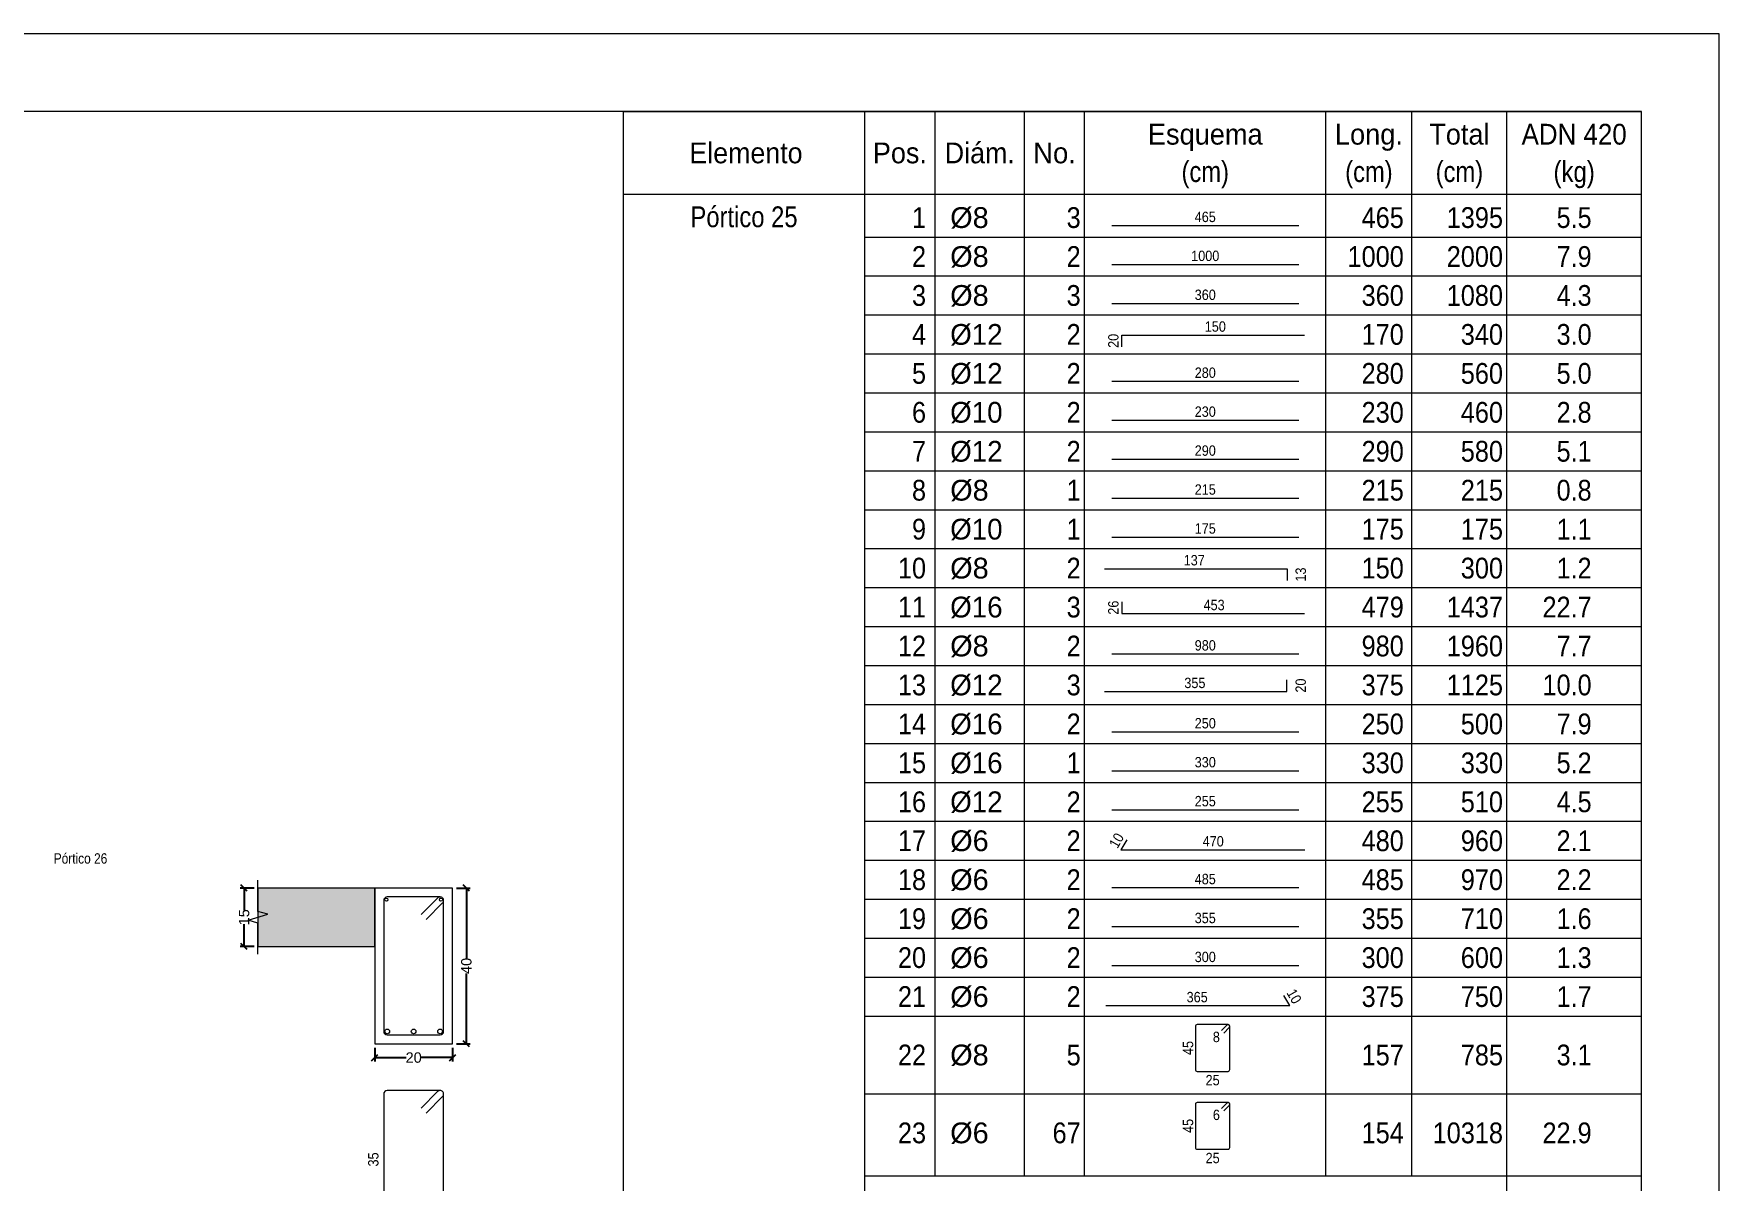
# Model space of a CAD drawing. Header units: millimetres. Extents: x 3 to 479, y -191 to 120.
# Drawn here: x 138.08 to 159.73, y -163.89 to -149.16 of the extents above; entities that cross this region are included whole.
import ezdxf
from ezdxf.enums import TextEntityAlignment as Align

# ---------------------------------------------------------------- set-up
doc = ezdxf.new("R2010")
doc.units = ezdxf.units.MM
for name, color, linetype, lineweight in [('ALZ_REF_REFERENCIA_PORTICO', 3, 'Continuous', 9), ('ARM_LONGITUDINAL_Ø12', 171, 'Continuous', 9), ('ARM_LONGITUDINAL_Ø8', 32, 'Continuous', 9), ('ARM_TRANSVERSAL_Ø6', 151, 'Continuous', 9), ('DESPIECES_TABLA', 7, 'Continuous', 9), ('RECUAD_LIMITES', 2, 'Continuous', 0), ('RECUAD_MARCO', 1, 'Continuous', 20), ('SEC_CONT_FORJADOS_SECCION', 8, 'Continuous', 9), ('SEC_CONT_VIG_HORMIGON_SECCION', 2, 'Continuous', 9), ('SEC_COTAS_SEC_DIM_VIGA', 122, 'Continuous', 0), ('SEC_COTAS_TEXTOS_DESPIECE_ESTRIBADO', 122, 'Continuous', 0), ('TABLAS', 1, 'Continuous', 9), ('TEXTO_TABLAS', 1, 'Continuous', 0), ('TEXTOS_COTAS_DESPIECES_TABLA', 1, 'Continuous', 0)]:
    doc.layers.add(name, color=color, linetype=linetype, lineweight=lineweight)
doc.styles.add('CYPETXT_0.2_romans', font='arial.ttf', dxfattribs={"height": 0.133333})
doc.styles.add('CYPETXT_romans', font='arial.ttf', dxfattribs={"height": 0.2})
doc.dimstyles.new('cype_oblique', dxfattribs={"dimtxt": 0.18, "dimasz": 0.18, "dimexe": 0.05, "dimexo": 0.05, "dimgap": 0, "dimtad": 0, "dimdec": 4, "dimzin": 0, "dimdsep": 46, "dimtxsty": 'CYPETXT_0.2_romans', "dimblk": 'OBLIQUE', "dimtsz": 0.04, "dimcen": 0.09, "dimadec": 0, "dimazin": 0, "dimtfac": 1, "dimtdec": 4, "dimtofl": 0, "dimtmove": 2, "dimatfit": 3, "dimfxl": 1, "dimtolj": 1, "dimtzin": 0, "dimarcsym": 0})

# ---------------------------------------------------------------- blocks, each defined once
blk = doc.blocks.new('*D802')
at = {"layer": 'Defpoints', "color": 0, "transparency": 16777216}
for p in [(142.462, -162.13), (143.462, -162.13), (143.462, -162.307)]:
    blk.add_point(p, dxfattribs=at)
at = {"layer": 'SEC_COTAS_SEC_DIM_VIGA', "color": 0, "lineweight": -2, "transparency": 16777216}
for p, q in [((142.422, -162.347), (142.502, -162.267)), ((142.462, -162.18), (142.462, -162.357)), ((142.462, -162.307), (142.865, -162.307)), ((143.462, -162.307), (143.058, -162.307)), ((143.422, -162.347), (143.502, -162.267)), ((143.462, -162.18), (143.462, -162.357))]:
    blk.add_line(p, q, dxfattribs=at)
at = {"layer": 'SEC_COTAS_SEC_DIM_VIGA', "color": 0, "transparency": 16777216, "insert": (142.962, -162.307), "char_height": 0.1333, "attachment_point": 5, "style": 'CYPETXT_0.2_romans'}
blk.add_mtext('\\A1;20', dxfattribs=at)
blk = doc.blocks.new('_OBLIQUE')
at = {"color": 0, "linetype": 'ByBlock', "lineweight": -2}
blk.add_line((-0.5, -0.5), (0.5, 0.5), dxfattribs=at)
blk = doc.blocks.new('*D803')
at = {"layer": 'Defpoints', "color": 0, "transparency": 16777216}
for p in [(140.784, -160.13), (140.962, -160.13), (140.962, -160.88)]:
    blk.add_point(p, dxfattribs=at)
at = {"layer": 'SEC_COTAS_SEC_DIM_VIGA', "color": 0, "lineweight": -2, "transparency": 16777216}
for p, q in [((140.912, -160.13), (140.734, -160.13)), ((140.824, -160.17), (140.744, -160.09)), ((140.784, -160.13), (140.784, -160.415)), ((140.784, -160.88), (140.784, -160.595)), ((140.824, -160.92), (140.744, -160.84)), ((140.912, -160.88), (140.734, -160.88))]:
    blk.add_line(p, q, dxfattribs=at)
at = {"layer": 'SEC_COTAS_SEC_DIM_VIGA', "color": 0, "transparency": 16777216, "insert": (140.784, -160.505), "char_height": 0.1333, "attachment_point": 5, "rotation": 90, "style": 'CYPETXT_0.2_romans'}
blk.add_mtext('\\A1;15', dxfattribs=at)
blk = doc.blocks.new('*D804')
at = {"layer": 'Defpoints', "color": 0, "transparency": 16777216}
for p in [(143.462, -160.13), (143.639, -160.13), (143.462, -162.13)]:
    blk.add_point(p, dxfattribs=at)
at = {"layer": 'SEC_COTAS_SEC_DIM_VIGA', "color": 0, "lineweight": -2, "transparency": 16777216}
for p, q in [((143.512, -160.13), (143.689, -160.13)), ((143.679, -160.17), (143.599, -160.09)), ((143.639, -160.13), (143.639, -161.032)), ((143.639, -162.13), (143.639, -161.228)), ((143.512, -162.13), (143.689, -162.13)), ((143.679, -162.17), (143.599, -162.09))]:
    blk.add_line(p, q, dxfattribs=at)
at = {"layer": 'SEC_COTAS_SEC_DIM_VIGA', "color": 0, "transparency": 16777216, "insert": (143.639, -161.13), "char_height": 0.1333, "attachment_point": 5, "rotation": 90, "style": 'CYPETXT_0.2_romans'}
blk.add_mtext('\\A1;40', dxfattribs=at)

msp = doc.modelspace()

# ---------------------------------------------------------------- hatches: boundary and pattern name
at = {"layer": 'SEC_CONT_FORJADOS_SECCION', "true_color": 0xdad7d3}
msp.add_hatch(color=254, dxfattribs=at).paths.add_polyline_path([(140.96183, -160.88012), (142.46183, -160.88012), (142.46183, -160.13012), (140.96183, -160.13012)])

# ---------------------------------------------------------------- linework, layer by layer
at = {"layer": 'ARM_LONGITUDINAL_Ø12'}
for centre in [(142.62183, -161.97012), (142.96183, -161.97012), (143.30183, -161.97012)]:
    msp.add_circle(centre, 0.03, dxfattribs=at)
at = {"layer": 'ARM_LONGITUDINAL_Ø8'}
for centre in [(142.61183, -160.28012), (143.31183, -160.28012)]:
    msp.add_circle(centre, 0.02, dxfattribs=at)
at = {"layer": 'ARM_TRANSVERSAL_Ø6'}
for points in [[(143.12151, -160.53408), (143.33365, -160.32194), (143.33924, -160.31512), (143.3434, -160.30734), (143.34596, -160.2989), (143.34683, -160.29012), (143.34596, -160.28134), (143.3434, -160.2729), (143.33924, -160.26512), (143.33365, -160.2583), (143.32683, -160.25271), (143.31905, -160.24855), (143.31061, -160.24599), (143.30183, -160.24512), (142.62183, -160.24512), (142.60461, -160.24855), (142.59001, -160.2583), (142.58025, -160.2729), (142.57683, -160.29012), (142.57683, -161.97012), (142.58025, -161.98734), (142.59001, -162.00194), (142.60461, -162.0117), (142.62183, -162.01512), (143.30183, -162.01512), (143.31905, -162.0117), (143.33365, -162.00194), (143.3434, -161.98734), (143.34683, -161.97012), (143.34683, -160.29012), (143.34596, -160.28134), (143.3434, -160.2729), (143.33924, -160.26512), (143.33365, -160.2583), (143.32683, -160.25271), (143.31905, -160.24855), (143.31061, -160.24599), (143.30183, -160.24512), (143.29305, -160.24599), (143.28461, -160.24855), (143.27683, -160.25271), (143.27001, -160.2583), (143.05788, -160.47044)], [(143.12151, -163.01841), (143.33365, -162.80628), (143.33924, -162.79946), (143.3434, -162.79168), (143.34596, -162.78324), (143.34683, -162.77446), (143.34596, -162.76568), (143.3434, -162.75724), (143.33924, -162.74946), (143.33365, -162.74264), (143.32683, -162.73704), (143.31905, -162.73288), (143.31061, -162.73032), (143.30183, -162.72946), (142.62183, -162.72946), (142.60461, -162.73288), (142.59001, -162.74264), (142.58025, -162.75724), (142.57683, -162.77446), (142.57683, -164.45446)], [(143.34683, -164.45446), (143.34683, -162.77446), (143.34596, -162.76568), (143.3434, -162.75724), (143.33924, -162.74946), (143.33365, -162.74264), (143.32683, -162.73704), (143.31905, -162.73288), (143.31061, -162.73032), (143.30183, -162.72946), (143.29305, -162.73032), (143.28461, -162.73288), (143.27683, -162.73704), (143.27001, -162.74264), (143.05788, -162.95477)]]:
    msp.add_lwpolyline(points, dxfattribs=at)
at = {"layer": 'DESPIECES_TABLA'}
for points in [[(151.92893, -151.62516), (154.32893, -151.62516)], [(151.92893, -152.12516), (154.32893, -152.12516)], [(151.92893, -152.62516), (154.32893, -152.62516)], [(152.05701, -153.18065), (152.05701, -153.03065), (154.40282, -153.03065)], [(151.92893, -153.62516), (154.32893, -153.62516)], [(151.92893, -154.12516), (154.32893, -154.12516)], [(151.92893, -154.62516), (154.32893, -154.62516)], [(151.92893, -155.12516), (154.32893, -155.12516)], [(151.92893, -155.62516), (154.32893, -155.62516)], [(151.8366, -156.03075), (154.17906, -156.03075), (154.17906, -156.18075)], [(152.05765, -156.45593), (152.05765, -156.60593), (154.40274, -156.60593)], [(151.92893, -157.12516), (154.32893, -157.12516)], [(151.83665, -157.60591), (154.1787, -157.60591), (154.1787, -157.45591)], [(151.92893, -158.12516), (154.32893, -158.12516)], [(151.92893, -158.62516), (154.32893, -158.62516)], [(151.92893, -159.12516), (154.32893, -159.12516)], [(152.1211, -159.50974), (152.0461, -159.63965), (154.40612, -159.63965)], [(151.92893, -160.12516), (154.32893, -160.12516)], [(151.92893, -160.62516), (154.32893, -160.62516)], [(151.92893, -161.12516), (154.32893, -161.12516)], [(151.84992, -161.63965), (154.21355, -161.63965), (154.13855, -161.50975)], [(153.36699, -161.99162), (153.43752, -161.92109), (153.44025, -161.91777), (153.44227, -161.91397), (153.44352, -161.90986), (153.44394, -161.90558), (153.44352, -161.90129), (153.44227, -161.89718), (153.44025, -161.89338), (153.43752, -161.89006), (153.43419, -161.88733), (153.4304, -161.8853), (153.42628, -161.88405), (153.422, -161.88363), (153.02478, -161.88363), (153.01638, -161.8853), (153.00926, -161.89006), (153.0045, -161.89718), (153.00283, -161.90558), (153.00283, -162.46169), (153.0045, -162.47008), (153.00926, -162.4772), (153.01638, -162.48196), (153.02478, -162.48363), (153.422, -162.48363), (153.4304, -162.48196), (153.43752, -162.4772), (153.44227, -162.47008), (153.44394, -162.46169), (153.44394, -161.90558), (153.44352, -161.90129), (153.44227, -161.89718), (153.44025, -161.89338), (153.43752, -161.89006), (153.43419, -161.88733), (153.4304, -161.8853), (153.42628, -161.88405), (153.422, -161.88363), (153.41772, -161.88405), (153.4136, -161.8853), (153.40981, -161.88733), (153.40648, -161.89006), (153.33595, -161.96059)], [(153.36676, -162.99211), (153.43758, -162.92129), (153.44032, -162.91795), (153.44235, -162.91414), (153.44361, -162.91001), (153.44403, -162.90571), (153.44361, -162.90141), (153.44235, -162.89728), (153.44032, -162.89347), (153.43758, -162.89013), (153.43424, -162.88739), (153.43043, -162.88535), (153.42629, -162.8841), (153.422, -162.88367), (153.0249, -162.88367), (153.01647, -162.88535), (153.00932, -162.89013), (153.00454, -162.89728), (153.00287, -162.90571), (153.00287, -163.46164), (153.00454, -163.47007), (153.00932, -163.47722), (153.01647, -163.482), (153.0249, -163.48367), (153.422, -163.48367), (153.43043, -163.482), (153.43758, -163.47722), (153.44235, -163.47007), (153.44403, -163.46164), (153.44403, -162.90571), (153.44361, -162.90141), (153.44235, -162.89728), (153.44032, -162.89347), (153.43758, -162.89013), (153.43424, -162.88739), (153.43043, -162.88535), (153.42629, -162.8841), (153.422, -162.88367), (153.4177, -162.8841), (153.41356, -162.88535), (153.40975, -162.88739), (153.40641, -162.89013), (153.33559, -162.96095)]]:
    msp.add_lwpolyline(points, dxfattribs=at)
at = {"layer": 'RECUAD_LIMITES'}
msp.add_lwpolyline([(100.33093, -191.16316), (159.73093, -191.16316), (159.73093, -149.16316), (100.33093, -149.16316), (100.33093, -191.16316)], close=True, dxfattribs=at)
at = {"layer": 'RECUAD_MARCO'}
msp.add_lwpolyline([(102.83093, -190.16316), (158.73093, -190.16316), (158.73093, -150.16316), (102.83093, -150.16316), (102.83093, -190.16316)], close=True, dxfattribs=at)
at = {"layer": 'SEC_CONT_FORJADOS_SECCION'}
for points in [[(140.96183, -160.98012), (140.96183, -160.58012), (140.83683, -160.54262), (141.08683, -160.46762), (140.96183, -160.43012), (140.96183, -160.03012)], [(140.96183, -160.88012), (142.46183, -160.88012), (142.46183, -160.13012), (140.96183, -160.13012)]]:
    msp.add_lwpolyline(points, dxfattribs=at)
at = {"layer": 'SEC_CONT_FORJADOS_SECCION', "color": 254, "true_color": 0xdad7d3}
msp.add_lwpolyline([(140.96183, -160.88012), (142.46183, -160.88012), (142.46183, -160.13012), (140.96183, -160.13012)], close=True, dxfattribs=at)
at = {"layer": 'SEC_CONT_VIG_HORMIGON_SECCION'}
msp.add_lwpolyline([(143.46183, -160.13012), (142.46183, -160.13012), (142.46183, -162.13012), (143.46183, -162.13012), (143.46183, -160.13012)], close=True, dxfattribs=at)
at = {"layer": 'TABLAS'}
for p, q in [((145.65493, -151.27316), (145.65493, -150.16316)), ((145.65493, -150.16316), (158.73093, -150.16316)), ((148.75493, -151.27316), (148.75493, -150.16316)), ((149.65893, -151.27316), (149.65893, -150.16316)), ((150.80693, -151.27316), (150.80693, -150.16316)), ((151.57893, -151.27316), (151.57893, -150.16316)), ((154.67893, -151.27316), (154.67893, -150.16316)), ((155.78293, -151.27316), (155.78293, -150.16316)), ((157.00293, -151.27316), (157.00293, -150.16316)), ((158.73093, -151.27316), (158.73093, -150.16316)), ((145.65493, -151.22316), (158.73093, -151.22316)), ((145.65493, -164.35316), (145.65493, -151.27316)), ((148.75493, -164.35316), (148.75493, -151.27316)), ((149.65893, -163.82316), (149.65893, -151.27316)), ((150.80693, -163.82316), (150.80693, -151.27316)), ((151.57893, -163.82316), (151.57893, -151.27316)), ((154.67893, -163.82316), (154.67893, -151.27316)), ((155.78293, -163.82316), (155.78293, -151.27316)), ((157.00293, -164.35316), (157.00293, -151.27316)), ((158.73093, -164.35316), (158.73093, -151.27316)), ((148.75493, -163.82316), (158.73093, -163.82316))]:
    msp.add_line(p, q, dxfattribs=at)
at = {"layer": 'TEXTO_TABLAS'}
for p, q in [((148.75493, -151.77316), (158.73093, -151.77316)), ((148.75493, -152.27316), (158.73093, -152.27316)), ((148.75493, -152.77316), (158.73093, -152.77316)), ((148.75493, -153.27316), (158.73093, -153.27316)), ((148.75493, -153.77316), (158.73093, -153.77316)), ((148.75493, -154.27316), (158.73093, -154.27316)), ((148.75493, -154.77316), (158.73093, -154.77316)), ((148.75493, -155.27316), (158.73093, -155.27316)), ((148.75493, -155.77316), (158.73093, -155.77316)), ((148.75493, -156.27316), (158.73093, -156.27316)), ((148.75493, -156.77316), (158.73093, -156.77316)), ((148.75493, -157.27316), (158.73093, -157.27316)), ((148.75493, -157.77316), (158.73093, -157.77316)), ((148.75493, -158.27316), (158.73093, -158.27316)), ((148.75493, -158.77316), (158.73093, -158.77316)), ((148.75493, -159.27316), (158.73093, -159.27316)), ((148.75493, -159.77316), (158.73093, -159.77316)), ((148.75493, -160.27316), (158.73093, -160.27316)), ((148.75493, -160.77316), (158.73093, -160.77316)), ((148.75493, -161.27316), (158.73093, -161.27316)), ((148.75493, -161.77316), (158.73093, -161.77316)), ((148.75493, -162.77316), (158.73093, -162.77316))]:
    msp.add_line(p, q, dxfattribs=at)

# ---------------------------------------------------------------- texts
at = {"layer": 'ALZ_REF_REFERENCIA_PORTICO', "style": 'CYPETXT_romans', "width": 0.820327}
msp.add_text('Pórtico 26', height=0.133333, dxfattribs=at).set_placement((138.33893, -159.75012), align=Align.MIDDLE_LEFT)
at = {"layer": 'SEC_COTAS_TEXTOS_DESPIECE_ESTRIBADO', "style": 'CYPETXT_romans', "width": 0.872274}
msp.add_text('35', height=0.133333, rotation=90, dxfattribs=at).set_placement((142.51016, -163.61446), align=Align.CENTER)
at = {"layer": 'TEXTO_TABLAS', "style": 'CYPETXT_romans'}
for s, width, p in [('Esquema', 0.93681, (153.12893, -150.45316)), ('Long.', 0.9375, (155.23093, -150.45316)), ('Total', 0.935673, (156.39293, -150.45316)), ('ADN 420', 0.893197, (157.86693, -150.45316)), ('Elemento', 0.923378, (147.22993, -150.69316)), ('Pos.', 0.930268, (149.20693, -150.69316)), ('Diám.', 0.924488, (150.23293, -150.69316)), ('No.', 0.948905, (151.19293, -150.69316)), ('(cm)', 0.819001, (153.12893, -150.93316)), ('(cm)', 0.819001, (155.23093, -150.93316)), ('(cm)', 0.819001, (156.39293, -150.93316)), ('(kg)', 0.827954, (157.86693, -150.93316)), ('Pórtico 25', 0.820327, (147.20493, -151.51316))]:
    msp.add_text(s, height=0.266667, dxfattribs=dict(at, width=width)).set_placement(p, align=Align.MIDDLE_CENTER)
for s, height, width, p in [('1', 0.26667, 0.872274, (149.54293, -151.52316)), ('3', 0.26667, 0.872274, (151.52893, -151.52316)), ('465', 0.266667, 0.872274, (155.67893, -151.52316)), ('1395', 0.266667, 0.872274, (156.95293, -151.52316)), ('5.5', 0.266667, 0.868127, (158.09093, -151.52316)), ('2', 0.26667, 0.872274, (149.54293, -152.02316)), ('2', 0.26667, 0.872274, (151.52893, -152.02316)), ('1000', 0.266667, 0.872274, (155.67893, -152.02316)), ('2000', 0.266667, 0.872274, (156.95293, -152.02316)), ('7.9', 0.266667, 0.868127, (158.09093, -152.02316)), ('3', 0.26667, 0.872274, (149.54293, -152.52316)), ('3', 0.26667, 0.872274, (151.52893, -152.52316)), ('360', 0.266667, 0.872274, (155.67893, -152.52316)), ('1080', 0.266667, 0.872274, (156.95293, -152.52316)), ('4.3', 0.266667, 0.868127, (158.09093, -152.52316)), ('4', 0.26667, 0.872274, (149.54293, -153.02316)), ('2', 0.26667, 0.872274, (151.52893, -153.02316)), ('170', 0.266667, 0.872274, (155.67893, -153.02316)), ('340', 0.266667, 0.872274, (156.95293, -153.02316)), ('3.0', 0.266667, 0.868127, (158.09093, -153.02316)), ('5', 0.26667, 0.872274, (149.54293, -153.52316)), ('2', 0.26667, 0.872274, (151.52893, -153.52316)), ('280', 0.266667, 0.872274, (155.67893, -153.52316)), ('560', 0.266667, 0.872274, (156.95293, -153.52316)), ('5.0', 0.266667, 0.868127, (158.09093, -153.52316)), ('6', 0.26667, 0.872274, (149.54293, -154.02316)), ('2', 0.26667, 0.872274, (151.52893, -154.02316)), ('230', 0.266667, 0.872274, (155.67893, -154.02316)), ('460', 0.266667, 0.872274, (156.95293, -154.02316)), ('2.8', 0.266667, 0.868127, (158.09093, -154.02316)), ('7', 0.26667, 0.872274, (149.54293, -154.52316)), ('2', 0.26667, 0.872274, (151.52893, -154.52316)), ('290', 0.266667, 0.872274, (155.67893, -154.52316)), ('580', 0.266667, 0.872274, (156.95293, -154.52316)), ('5.1', 0.266667, 0.868127, (158.09093, -154.52316)), ('8', 0.26667, 0.872274, (149.54293, -155.02316)), ('1', 0.26667, 0.872274, (151.52893, -155.02316)), ('215', 0.266667, 0.872274, (155.67893, -155.02316)), ('215', 0.266667, 0.872274, (156.95293, -155.02316)), ('0.8', 0.266667, 0.868127, (158.09093, -155.02316)), ('9', 0.26667, 0.872274, (149.54293, -155.52316)), ('1', 0.26667, 0.872274, (151.52893, -155.52316)), ('175', 0.266667, 0.872274, (155.67893, -155.52316)), ('175', 0.266667, 0.872274, (156.95293, -155.52316)), ('1.1', 0.266667, 0.868127, (158.09093, -155.52316)), ('10', 0.266667, 0.872274, (149.54293, -156.02316)), ('2', 0.26667, 0.872274, (151.52893, -156.02316)), ('150', 0.266667, 0.872274, (155.67893, -156.02316)), ('300', 0.266667, 0.872274, (156.95293, -156.02316)), ('1.2', 0.266667, 0.868127, (158.09093, -156.02316)), ('11', 0.266667, 0.872274, (149.54293, -156.52316)), ('3', 0.26667, 0.872274, (151.52893, -156.52316)), ('479', 0.266667, 0.872274, (155.67893, -156.52316)), ('1437', 0.266667, 0.872274, (156.95293, -156.52316)), ('22.7', 0.266667, 0.869308, (158.09093, -156.52316)), ('12', 0.266667, 0.872274, (149.54293, -157.02316)), ('2', 0.26667, 0.872274, (151.52893, -157.02316)), ('980', 0.266667, 0.872274, (155.67893, -157.02316)), ('1960', 0.266667, 0.872274, (156.95293, -157.02316)), ('7.7', 0.266667, 0.868127, (158.09093, -157.02316)), ('13', 0.266667, 0.872274, (149.54293, -157.52316)), ('3', 0.26667, 0.872274, (151.52893, -157.52316)), ('375', 0.266667, 0.872274, (155.67893, -157.52316)), ('1125', 0.266667, 0.872274, (156.95293, -157.52316)), ('10.0', 0.266667, 0.869308, (158.09093, -157.52316)), ('14', 0.266667, 0.872274, (149.54293, -158.02316)), ('2', 0.26667, 0.872274, (151.52893, -158.02316)), ('250', 0.266667, 0.872274, (155.67893, -158.02316)), ('500', 0.266667, 0.872274, (156.95293, -158.02316)), ('7.9', 0.266667, 0.868127, (158.09093, -158.02316)), ('15', 0.266667, 0.872274, (149.54293, -158.52316)), ('1', 0.26667, 0.872274, (151.52893, -158.52316)), ('330', 0.266667, 0.872274, (155.67893, -158.52316)), ('330', 0.266667, 0.872274, (156.95293, -158.52316)), ('5.2', 0.266667, 0.868127, (158.09093, -158.52316)), ('16', 0.266667, 0.872274, (149.54293, -159.02316)), ('2', 0.26667, 0.872274, (151.52893, -159.02316)), ('255', 0.266667, 0.872274, (155.67893, -159.02316)), ('510', 0.266667, 0.872274, (156.95293, -159.02316)), ('4.5', 0.266667, 0.868127, (158.09093, -159.02316)), ('17', 0.266667, 0.872274, (149.54293, -159.52316)), ('2', 0.26667, 0.872274, (151.52893, -159.52316)), ('480', 0.266667, 0.872274, (155.67893, -159.52316)), ('960', 0.266667, 0.872274, (156.95293, -159.52316)), ('2.1', 0.266667, 0.868127, (158.09093, -159.52316)), ('18', 0.266667, 0.872274, (149.54293, -160.02316)), ('2', 0.26667, 0.872274, (151.52893, -160.02316)), ('485', 0.266667, 0.872274, (155.67893, -160.02316)), ('970', 0.266667, 0.872274, (156.95293, -160.02316)), ('2.2', 0.266667, 0.868127, (158.09093, -160.02316)), ('19', 0.266667, 0.872274, (149.54293, -160.52316)), ('2', 0.26667, 0.872274, (151.52893, -160.52316)), ('355', 0.266667, 0.872274, (155.67893, -160.52316)), ('710', 0.266667, 0.872274, (156.95293, -160.52316)), ('1.6', 0.266667, 0.868127, (158.09093, -160.52316)), ('20', 0.266667, 0.872274, (149.54293, -161.02316)), ('2', 0.26667, 0.872274, (151.52893, -161.02316)), ('300', 0.266667, 0.872274, (155.67893, -161.02316)), ('600', 0.266667, 0.872274, (156.95293, -161.02316)), ('1.3', 0.266667, 0.868127, (158.09093, -161.02316)), ('21', 0.266667, 0.872274, (149.54293, -161.52316)), ('2', 0.26667, 0.872274, (151.52893, -161.52316)), ('375', 0.266667, 0.872274, (155.67893, -161.52316)), ('750', 0.266667, 0.872274, (156.95293, -161.52316)), ('1.7', 0.266667, 0.868127, (158.09093, -161.52316)), ('22', 0.266667, 0.872274, (149.54293, -162.27316)), ('5', 0.26667, 0.872274, (151.52893, -162.27316)), ('157', 0.266667, 0.872274, (155.67893, -162.27316)), ('785', 0.266667, 0.872274, (156.95293, -162.27316)), ('3.1', 0.266667, 0.868127, (158.09093, -162.27316)), ('23', 0.266667, 0.872274, (149.54293, -163.27316)), ('67', 0.266667, 0.872274, (151.52893, -163.27316)), ('154', 0.266667, 0.872274, (155.67893, -163.27316)), ('10318', 0.266667, 0.872274, (156.95293, -163.27316)), ('22.9', 0.266667, 0.869308, (158.09093, -163.27316))]:
    msp.add_text(s, height=height, dxfattribs=dict(at, width=width)).set_placement(p, align=Align.MIDDLE_RIGHT)
for s, width, p in [('%%c8', 0.99505, (149.85293, -151.52316)), ('%%c8', 0.99505, (149.85293, -152.02316)), ('%%c8', 0.99505, (149.85293, -152.52316)), ('%%c12', 0.955414, (149.85293, -153.02316)), ('%%c12', 0.955414, (149.85293, -153.52316)), ('%%c10', 0.955414, (149.85293, -154.02316)), ('%%c12', 0.955414, (149.85293, -154.52316)), ('%%c8', 0.99505, (149.85293, -155.02316)), ('%%c10', 0.955414, (149.85293, -155.52316)), ('%%c8', 0.99505, (149.85293, -156.02316)), ('%%c16', 0.955414, (149.85293, -156.52316)), ('%%c8', 0.99505, (149.85293, -157.02316)), ('%%c12', 0.955414, (149.85293, -157.52316)), ('%%c16', 0.955414, (149.85293, -158.02316)), ('%%c16', 0.955414, (149.85293, -158.52316)), ('%%c12', 0.955414, (149.85293, -159.02316)), ('%%c6', 0.99505, (149.85293, -159.52316)), ('%%c6', 0.99505, (149.85293, -160.02316)), ('%%c6', 0.99505, (149.85293, -160.52316)), ('%%c6', 0.99505, (149.85293, -161.02316)), ('%%c6', 0.99505, (149.85293, -161.52316)), ('%%c8', 0.99505, (149.85293, -162.27316)), ('%%c6', 0.99505, (149.85293, -163.27316))]:
    msp.add_text(s, height=0.266667, dxfattribs=dict(at, width=width)).set_placement(p, align=Align.MIDDLE_LEFT)
at = {"layer": 'TEXTOS_COTAS_DESPIECES_TABLA', "style": 'CYPETXT_romans', "width": 0.872274}
for s, p in [('465', (153.12893, -151.58116)), ('1000', (153.12893, -152.08116)), ('360', (153.12893, -152.58116)), ('150', (153.25806, -152.98867)), ('280', (153.12893, -153.58116)), ('230', (153.12893, -154.08116)), ('290', (153.12893, -154.58116)), ('215', (153.12893, -155.08116)), ('175', (153.12893, -155.58116)), ('137', (152.98731, -155.98856)), ('453', (153.24262, -156.56339)), ('980', (153.12893, -157.08116)), ('355', (152.9958, -157.56341)), ('250', (153.12893, -158.08116)), ('330', (153.12893, -158.58116)), ('255', (153.12893, -159.08116)), ('470', (153.23133, -159.59657)), ('485', (153.12893, -160.08116)), ('355', (153.12893, -160.58116)), ('300', (153.12893, -161.08116)), ('365', (153.02501, -161.59657))]:
    msp.add_text(s, height=0.133333, dxfattribs=at).set_placement(p, align=Align.CENTER)
for s, rotation, p in [('20', 90, (152.01503, -153.10565)), ('26', 90, (152.01511, -156.53093)), ('10', 59.999195, (152.0463, -159.55316)), ('10', 300.000805, (154.21337, -161.55316)), ('45', 90, (152.97391, -162.18363)), ('45', 90, (152.97382, -163.18367))]:
    msp.add_text(s, height=0.133333, rotation=rotation, dxfattribs=at).set_placement(p, align=Align.CENTER)
for s, p in [('13', (154.28792, -156.10575)), ('20', (154.28787, -157.53091))]:
    msp.add_text(s, height=0.133333, rotation=90, dxfattribs=at).set_placement(p, align=Align.TOP_CENTER)
for s, p in [('8', (153.31699, -162.04162)), ('6', (153.31676, -163.04211))]:
    msp.add_text(s, height=0.13333, dxfattribs=at).set_placement(p, align=Align.MIDDLE_RIGHT)
for p in [(153.22339, -162.52935), (153.22345, -163.52931)]:
    msp.add_text('25', height=0.133333, dxfattribs=at).set_placement(p, align=Align.TOP_CENTER)

# ---------------------------------------------------------------- dimensions: what is measured, and where the dimension line sits
at = {"layer": 'SEC_COTAS_SEC_DIM_VIGA'}
for p1, p2, distance, text, picture, middle in [((140.96183, -160.88012), (140.96183, -160.13012), 0.17733, '15', '*D803', (140.78449, -160.50512)), ((143.46183, -162.13012), (143.46183, -160.13012), -0.17733, '40', '*D804', (143.63916, -161.13012)), ((142.46183, -162.13012), (143.46183, -162.13012), -0.17733, '20', '*D802', (142.96183, -162.30746))]:
    dim = msp.add_aligned_dim(p1=p1, p2=p2, distance=distance, text=text, dimstyle='cype_oblique', dxfattribs=at)
    dim.commit()
    dim.dimension.update_dxf_attribs({"geometry": picture, "text_midpoint": middle})

doc.saveas('drawing.dxf')
